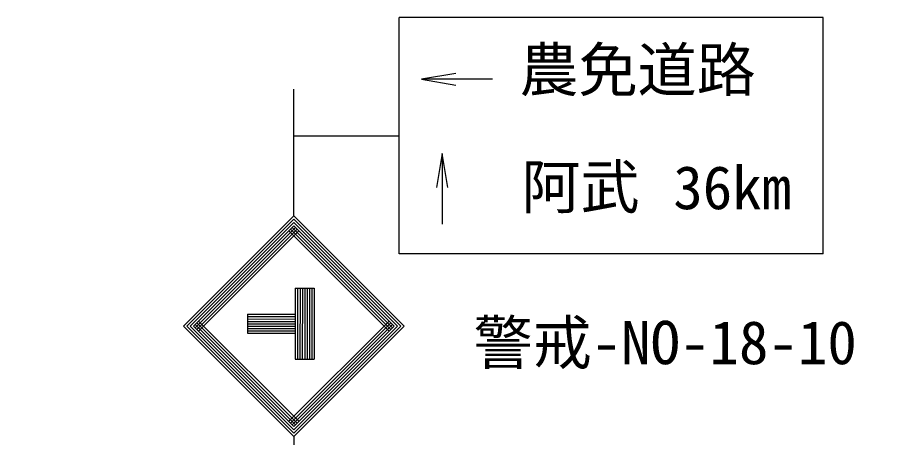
# Model space of a CAD drawing. Units: millimetres, scale not verified. Extents: x 40000 to 680000, y 20000 to 380000.
# Drawn here: x 441445 to 478523, y 326570 to 344341 of the extents above; entities that cross this region are included whole.
import ezdxf
from ezdxf.enums import TextEntityAlignment as Align

# ---------------------------------------------------------------- set-up
doc = ezdxf.new("R2010")
doc.units = ezdxf.units.MM
doc.header["$LTSCALE"] = 1000
doc.layers.add('M-BGD', color=7, linetype='Continuous', lineweight=25)
doc.layers.add('M-STR-STRC', color=7, linetype='Continuous', lineweight=25)
doc.styles.add('ＭＳ ゴシック', font='')
doc.styles.get('ＭＳ ゴシック').set_extended_font_data('MS Gothic')

# ---------------------------------------------------------------- blocks, each defined once
blk = doc.blocks.new('open_arrow')
at = {"color": 0, "linetype": 'Continuous', "lineweight": -2}
blk.add_lwpolyline([(7.5, 1.25), (0, 0), (7.5, -1.25)], dxfattribs=at)

msp = doc.modelspace()

# ---------------------------------------------------------------- linework, layer by layer
at = {"layer": 'M-BGD'}
for points, knots in [([(287061, 330830), (289667, 330557), (292273, 330283), (294876, 329952), (296764, 329712), (298651, 329441), (300546, 329300), (303755, 329061), (306987, 329196), (310211, 329334), (312730, 329442), (315243, 329551), (317759, 329539), (319981, 329528), (322205, 329421), (324420, 329231), (327043, 329007), (329654, 328665), (332275, 328412), (334887, 328159), (337509, 327993), (340131, 327968), (341540, 327954), (342949, 327981), (344360, 327989), (347258, 328005), (350167, 327938), (353041, 328207), (354634, 328356), (356216, 328608), (357823, 328753), (359705, 328924), (361620, 328949), (363458, 328582), (364477, 328379), (365472, 328056), (366464, 327729), (368767, 326969), (371053, 326190), (373329, 325372), (375195, 324701), (377054, 324005), (378930, 323357), (380755, 322726), (382596, 322141), (384463, 321649), (385895, 321272), (387342, 320950), (388801, 320693), (390418, 320408), (392050, 320204), (393685, 320044), (398654, 319559), (403652, 319487), (408644, 319327), (410968, 319252), (413290, 319158), (415612, 319156), (418890, 319153), (422168, 319335), (425448, 319463), (428970, 319601), (432494, 319678), (436002, 319976), (438429, 320182), (440849, 320494), (443277, 320693), (445425, 320869), (447579, 320956), (449732, 321069), (454142, 321299), (458543, 321635), (462950, 321922), (466834, 322176), (470721, 322392), (474596, 322742), (479012, 323141), (483410, 323715), (487814, 324245), (489372, 324432), (490931, 324614), (492493, 324757), (495095, 324995), (497707, 325126), (500315, 325304), (503573, 325526), (506825, 325820), (510083, 326089), (512232, 326267), (514384, 326433), (516538, 326465), (519031, 326502), (521526, 326361), (524018, 326192), (526769, 326005), (529516, 325784), (532249, 325440), (535580, 325022), (538890, 324421), (542222, 324006), (544890, 323673), (547572, 323460), (550254, 323246)], [0, 0, 0, 0, 1, 1, 1, 2, 2, 2, 3, 3, 3, 4, 4, 4, 5, 5, 5, 6, 6, 6, 7, 7, 7, 8, 8, 8, 9, 9, 9, 10, 10, 10, 11, 11, 11, 12, 12, 12, 13, 13, 13, 14, 14, 14, 15, 15, 15, 16, 16, 16, 17, 17, 17, 18, 18, 18, 19, 19, 19, 20, 20, 20, 21, 21, 21, 22, 22, 22, 23, 23, 23, 24, 24, 24, 25, 25, 25, 26, 26, 26, 27, 27, 27, 28, 28, 28, 29, 29, 29, 30, 30, 30, 31, 31, 31, 32, 32, 32, 33, 33, 33, 34, 34, 34, 34]), ([(286372, 328395), (288588, 328193), (290803, 327991), (293023, 327820), (295652, 327616), (298287, 327456), (300922, 327446), (304317, 327433), (307711, 327670), (311108, 327695), (313453, 327712), (315798, 327628), (318135, 327446), (320523, 327259), (322902, 326971), (325286, 326739), (327057, 326567), (328831, 326426), (330608, 326323), (333030, 326183), (335457, 326113), (337883, 326115), (340323, 326117), (342761, 326192), (345201, 326240), (348210, 326299), (351221, 326316), (354223, 326489), (355898, 326586), (357570, 326732), (359253, 326739), (360690, 326745), (362136, 326649), (363536, 326365), (365698, 325925), (367752, 325034), (369814, 324203), (372060, 323296), (374315, 322460), (376591, 321666), (378170, 321116), (379760, 320585), (381372, 320128), (383055, 319651), (384762, 319254), (386486, 318964), (388055, 318700), (389639, 318526), (391225, 318382), (394297, 318102), (397376, 317935), (400455, 317800), (403351, 317673), (406248, 317575), (409145, 317467), (411833, 317367), (414521, 317259), (417210, 317259), (419331, 317260), (421452, 317328), (423572, 317426), (427178, 317592), (430779, 317842), (434381, 318049), (437040, 318203), (439700, 318332), (442364, 318424), (444889, 318510), (447418, 318562), (449931, 318798), (452125, 319004), (454307, 319351), (456500, 319588), (459592, 319922), (462703, 320038), (465813, 320170), (467992, 320262), (470169, 320361), (472340, 320544), (474744, 320747), (477140, 321052), (479533, 321375), (482430, 321767), (485321, 322187), (488222, 322540), (490890, 322864), (493566, 323133), (496246, 323330), (498407, 323488), (500570, 323599), (502732, 323745), (504880, 323890), (507027, 324070), (509177, 324161), (511377, 324255), (513580, 324256), (515787, 324286), (519133, 324331), (522490, 324443), (525807, 324119), (528768, 323830), (531697, 323194), (534621, 322581), (536364, 322216), (538104, 321859), (539860, 321583), (541732, 321289), (543621, 321088), (545514, 320960), (547054, 320855), (548595, 320800), (550137, 320744)], [0, 0, 0, 0, 1, 1, 1, 2, 2, 2, 3, 3, 3, 4, 4, 4, 5, 5, 5, 6, 6, 6, 7, 7, 7, 8, 8, 8, 9, 9, 9, 10, 10, 10, 11, 11, 11, 12, 12, 12, 13, 13, 13, 14, 14, 14, 15, 15, 15, 16, 16, 16, 17, 17, 17, 18, 18, 18, 19, 19, 19, 20, 20, 20, 21, 21, 21, 22, 22, 22, 23, 23, 23, 24, 24, 24, 25, 25, 25, 26, 26, 26, 27, 27, 27, 28, 28, 28, 29, 29, 29, 30, 30, 30, 31, 31, 31, 32, 32, 32, 33, 33, 33, 34, 34, 34, 35, 35, 35, 36, 36, 36, 37, 37, 37, 37])]:
    msp.add_open_spline(points, degree=3, knots=knots, dxfattribs=at)
at = {"layer": 'M-STR-STRC'}
for p, q in [((475548, 344341), (457594, 344341)), ((457594, 339341), (457594, 344341)), ((475548, 339315), (475548, 344341)), ((461549, 341726), (458549, 341726)), ((453131, 341303), (453131, 335962)), ((453131, 339341), (457594, 339341)), ((457594, 334341), (457594, 339341)), ((475548, 334341), (475548, 339315)), ((459425, 338592), (459425, 335592)), ((448476, 331283), (453143, 335950)), ((457810, 331283), (453143, 335950)), ((448617, 331283), (453143, 335809)), ((448759, 331283), (453143, 335667)), ((457668, 331283), (453143, 335809)), ((457527, 331283), (453143, 335667)), ((448900, 331283), (453143, 335526)), ((448971, 331212), (453214, 335455)), ((449042, 331142), (453284, 335384)), ((449112, 331071), (453355, 335314)), ((457173, 331071), (452931, 335314)), ((457244, 331142), (453001, 335384)), ((457315, 331212), (453072, 335455)), ((457386, 331283), (453143, 335526)), ((475548, 334341), (457594, 334341)), ((453203, 332882), (453200, 329882)), ((453203, 332882), (454003, 332881)), ((453303, 332882), (453300, 329882)), ((453403, 332882), (453400, 329882)), ((453503, 332882), (453500, 329882)), ((453603, 332881), (453600, 329881)), ((453703, 332881), (453700, 329881)), ((453803, 332881), (453800, 329881)), ((453903, 332881), (453900, 329881)), ((454003, 332881), (454000, 329881)), ((453355, 327253), (449112, 331495)), ((451181, 331784), (451180, 330984)), ((451181, 331784), (453202, 331782)), ((451181, 331684), (453202, 331682)), ((451181, 331584), (453202, 331582)), ((451181, 331484), (453202, 331482)), ((452931, 327253), (457173, 331495)), ((453143, 326616), (448476, 331283)), ((453143, 326758), (448617, 331283)), ((453143, 326899), (448759, 331283)), ((453143, 327040), (448900, 331283)), ((453214, 327111), (448971, 331354)), ((453284, 327182), (449042, 331425)), ((451180, 331384), (453201, 331382)), ((451180, 331284), (453201, 331282)), ((451180, 331184), (453201, 331182)), ((453001, 327182), (457244, 331425)), ((453072, 327111), (457315, 331354)), ((453143, 327040), (457386, 331283)), ((453143, 326899), (457527, 331283)), ((453143, 326758), (457668, 331283)), ((453143, 326616), (457810, 331283)), ((451180, 331084), (453201, 331082)), ((451180, 330984), (453201, 330982)), ((453200, 329882), (454000, 329881)), ((453143, 326616), (453143, 321449))]:
    msp.add_line(p, q, dxfattribs=at)

# ---------------------------------------------------------------- block references
at = {"layer": 'M-STR-STRC', "xscale": 193, "yscale": 193}
msp.add_blockref('open_arrow', (458549, 341726), dxfattribs=at)
at = {"layer": 'M-STR-STRC', "xscale": 193, "yscale": 193, "rotation": 270}
msp.add_blockref('open_arrow', (459425, 338592), dxfattribs=at)

# ---------------------------------------------------------------- texts
at = {"layer": 'M-STR-STRC', "style": 'ＭＳ ゴシック'}
for s, p in [('農免道路', (462691, 340666)), ('阿武', (462779, 335710)), ('36km', (469202, 335680)), ('警戒-NO-18-10', (460748, 329121))]:
    msp.add_text(s, height=1833, dxfattribs=at).set_placement(p, align=Align.BOTTOM_LEFT)

doc.saveas('drawing.dxf')
